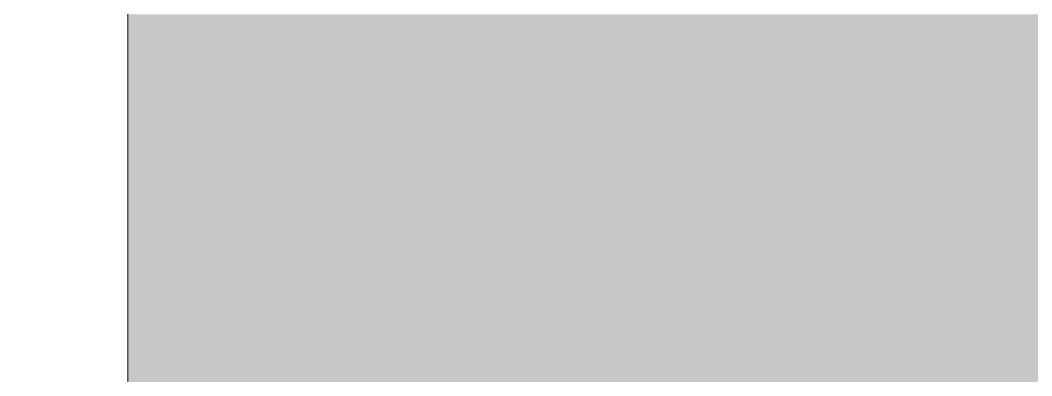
# Model space of a CAD drawing. Header units: inches. Extents: x -1551 to 2054, y 9767 to 12269.
# Drawn here: x 861.72 to 876.98, y 12075.61 to 12080.98 of the extents above; entities that cross this region are included whole.
import ezdxf

# ---------------------------------------------------------------- set-up
doc = ezdxf.new("R2010")
doc.units = ezdxf.units.IN
doc.header["$MEASUREMENT"] = 0
for name, color, linetype, lineweight in [('0-1', 7, 'Continuous', 5), ('0-2', 7, 'Continuous', 9), ('A-AREA-PATT-2', 254, 'Continuous', 9), ('A-GENM-1', 7, 'Continuous', 9)]:
    doc.layers.add(name, color=color, linetype=linetype, lineweight=lineweight)

# ---------------------------------------------------------------- blocks, each defined once
blk = doc.blocks.new('V-Series_EWC4_SPVU_RFA_2015 - 1ST FLOOR-2484708-KEY PLAN - 1ST FLOOR')
at = {"layer": 'A-GENM-1'}
blk.add_line((-3101.436, 12060.252), (-3101.436, 12089.689), dxfattribs=at)
blk = doc.blocks.new('CTR - 1st Phase - Shell_rvt-1-KEY PLAN - 1ST FLOOR')
at = {"layer": '0-2'}
blk.add_blockref('V-Series_EWC4_SPVU_RFA_2015 - 1ST FLOOR-2484708-KEY PLAN - 1ST FLOOR', (0, 0), dxfattribs=at)

msp = doc.modelspace()

# ---------------------------------------------------------------- hatches: boundary and pattern name
at = {"layer": 'A-AREA-PATT-2'}
h = msp.add_hatch(color=256, dxfattribs=at)
h.paths.add_polyline_path([(835.968, 11743.364), (835.968, 11779.364), (837.718, 11779.364), (837.718, 11743.364), (836.593, 11743.364)], flags=0)
h.paths.add_polyline_path([(897.631, 11725.364), (1024.818, 11725.364), (1024.818, 12081.064), (980.806, 12081.189), (980.681, 12081.064), (980.056, 12081.189), (980.056, 12083.877), (944.056, 12083.877), (944.056, 12081.064), (943.431, 12081.189), (943.306, 12081.064), (863.343, 12081.064), (863.343, 12060.252), (835.468, 12060.252), (835.468, 12081.064), (831.906, 12081.064), (831.906, 11743.364), (835.968, 11743.364), (835.968, 11741.427), (836.593, 11741.427), (836.593, 11739.739), (871.343, 11739.739), (871.343, 11741.427), (871.968, 11741.427), (871.968, 11743.364), (897.631, 11743.364), (897.631, 11727.532)], flags=0)

# ---------------------------------------------------------------- block references
at = {"layer": '0-1'}
msp.add_blockref('CTR - 1st Phase - Shell_rvt-1-KEY PLAN - 1ST FLOOR', (3964.779, 0), dxfattribs=at)

doc.saveas('drawing.dxf')
